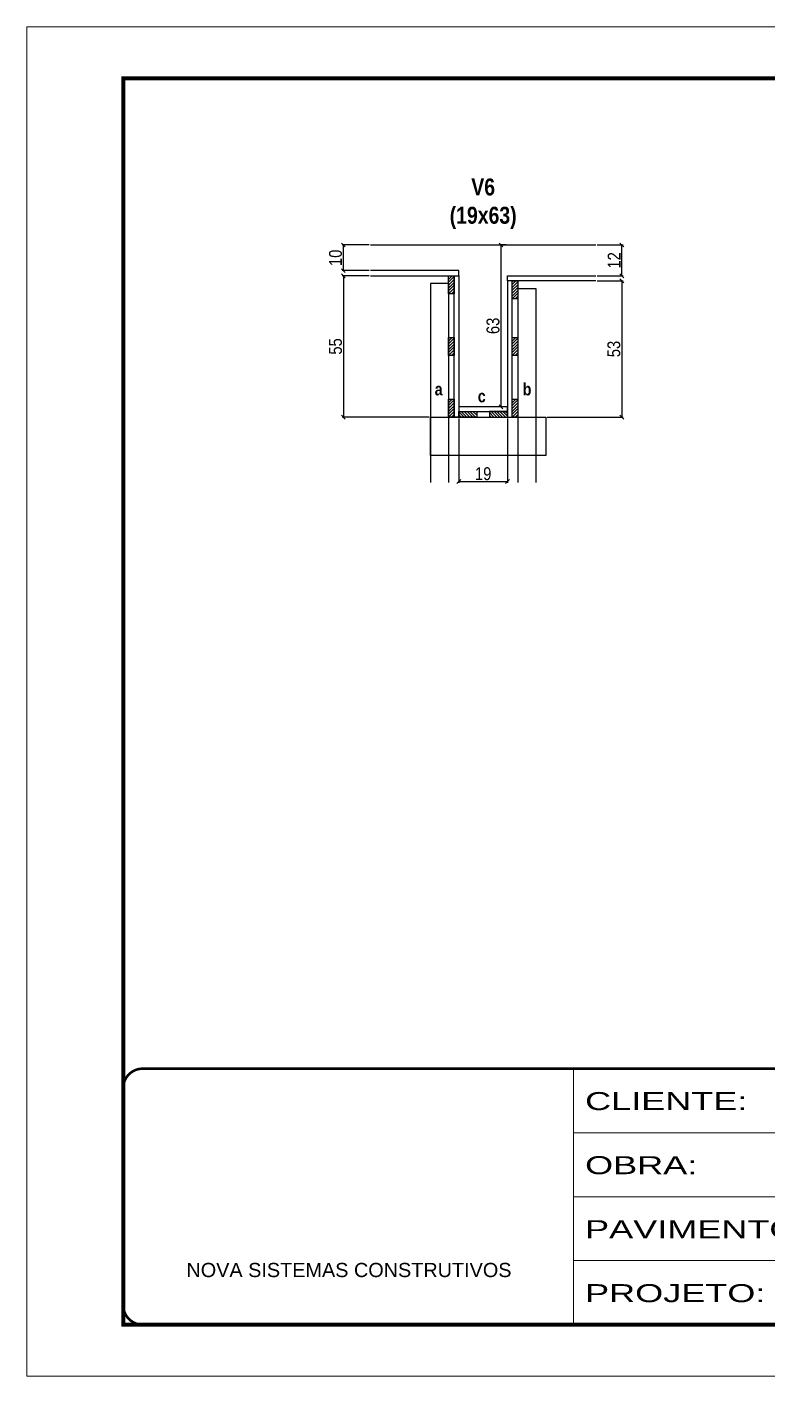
# Model space of a CAD drawing. Extents: x 3330 to 22105, y 1197 to 30204.
# Drawn here: x 16030 to 16606, y 27615 to 28665 of the extents above; entities that cross this region are included whole.
import ezdxf

# ---------------------------------------------------------------- set-up
doc = ezdxf.new("R2010")
doc.units = 0
doc.linetypes.add('CONTINUO', pattern=[0])
doc.linetypes.add('DASHED', pattern=[0.75, 0.5, -0.25])
for name, color, linetype, lineweight in [('CONCRETO', 251, 'Continuous', 25), ('Folhas', 255, 'Continuous', 9), ('SARRAFO DE PRESSAO', 251, 'DASHED', 9)]:
    doc.layers.add(name, color=color, linetype=linetype, lineweight=lineweight)
for name, color, linetype in [('COTA', 241, 'Continuous'), ('detalhes', 4, 'Continuous'), ('NOMENCLATURA', 7, 'Continuous'), ('Painéis', 200, 'Continuous'), ('SARR_2.2x7', 40, 'Continuous')]:
    doc.layers.add(name, color=color, linetype=linetype)
doc.styles.add('ARIAL', font='arial.ttf')
doc.styles.add('COTA TECNICA 2X', font='techl___.ttf', dxfattribs={"height": 10})
doc.styles.add('TECNICA', font='techb___.ttf', dxfattribs={"height": 10})
doc.styles.add('Tecnologia', font='')
doc.styles.get('Tecnologia').set_extended_font_data('Forgotten Futurist')
doc.dimstyles.new('SECAO', dxfattribs={"dimscale": 0.333333, "dimtxt": 5, "dimasz": 9, "dimexe": 3, "dimexo": 3, "dimgap": 3, "dimtad": 1, "dimdec": 1, "dimlfac": 0.5, "dimzin": 12, "dimdsep": 46, "dimtxsty": 'COTA TECNICA 2X', "dimblk1": 'OBLIQUE', "dimblk2": 'OBLIQUE', "dimsah": 1, "dimcen": 0.9, "dimclrd": 4, "dimclre": 4, "dimclrt": 240, "dimadec": 1, "dimazin": 3, "dimtfac": 1, "dimtdec": 1, "dimtmove": 0, "dimatfit": 3, "dimfxl": 1, "dimtolj": 1, "dimtzin": 12, "dimarcsym": 0})

# ---------------------------------------------------------------- blocks, each defined once
blk = doc.blocks.new('9999999999')
at = {"color": 30, "linetype": 'CONTINUO'}
for p, q in [((98564.6, 34230.2), (98564.6, 34429.4)), ((98564.6, 34379.6), (99584, 34379.6)), ((98564.6, 34329.8), (99488, 34329.8)), ((98564.6, 34280), (99488, 34280))]:
    blk.add_line(p, q, dxfattribs=at)
at = {"color": 30, "linetype": 'CONTINUO', "const_width": 2}
blk.add_lwpolyline([(99584, 34230.2), (99584, 34414.4, 0.414214), (99569, 34429.4), (98229, 34429.4, 0.414214), (98214, 34414.4), (98214, 34245.2, 0.414214), (98229, 34230.2), (99584, 34230.2)], format="xyb", dxfattribs=at)
at = {"layer": 'Folhas'}
blk.add_lwpolyline([(98139, 34190.2), (99624, 34190.2), (99624, 35240.2), (98139, 35240.2)], close=True, dxfattribs=at)
at = {"layer": 'Folhas', "color": 30, "const_width": 3}
blk.add_lwpolyline([(98214, 34230.2), (99584, 34230.2), (99584, 35200.2), (98214, 35200.2)], close=True, dxfattribs=at)
at = {"color": 7, "linetype": 'Continuous', "ltscale": 5, "style": 'ARIAL'}
blk.add_text('NOVA SISTEMAS CONSTRUTIVOS', height=11.059, dxfattribs=at).set_placement((98263.2, 34267.2))
at = {"layer": 'Folhas', "color": 7, "style": 'Tecnologia', "width": 1.5}
for s, p in [('CLIENTE:', (98573.7, 34397.2)), ('OBRA:', (98573.7, 34347.3)), ('PAVIMENTO:', (98573.7, 34297.5)), ('PROJETO:', (98573.7, 34247.7))]:
    blk.add_text(s, height=14, dxfattribs=at).set_placement(p)
blk = doc.blocks.new('_Oblique')
at = {"color": 0, "linetype": 'ByBlock', "lineweight": -2}
blk.add_line((-0.5, -0.5), (0.5, 0.5), dxfattribs=at)
blk = doc.blocks.new('*D2991')
at = {"layer": 'COTA', "color": 4, "lineweight": -2, "transparency": 16777216}
for p, q in [((16473.6, 28466.9), (16493.9, 28466.9)), ((16492.9, 28466.9), (16492.9, 28360.9)), ((16434.7, 28360.9), (16493.9, 28360.9))]:
    blk.add_line(p, q, dxfattribs=at)
at = {"layer": 'Defpoints', "color": 0, "transparency": 16777216}
for p in [(16472.6, 28466.9), (16433.7, 28360.9, 0), (16492.9, 28360.9)]:
    blk.add_point(p, dxfattribs=at)
at = {"layer": 'COTA', "color": 4, "lineweight": -2, "transparency": 16777216, "xscale": 3, "yscale": 3, "zscale": 3}
for p, rotation in [((16492.9, 28466.9), 90), ((16492.9, 28360.9), 270)]:
    blk.add_blockref('_Oblique', p, dxfattribs=dict(at, rotation=rotation))
at = {"layer": 'COTA', "color": 240, "transparency": 16777216, "insert": (16486.7, 28413.9), "char_height": 10, "attachment_point": 5, "rotation": 90, "style": 'COTA TECNICA 2X'}
blk.add_mtext('\\A1;53', dxfattribs=at)
blk = doc.blocks.new('*D2992')
at = {"layer": 'COTA', "color": 4, "lineweight": -2, "transparency": 16777216}
for p, q in [((16473.6, 28494.9), (16493.9, 28494.9)), ((16492.9, 28470.9), (16492.9, 28494.9)), ((16473.6, 28470.9), (16493.9, 28470.9))]:
    blk.add_line(p, q, dxfattribs=at)
at = {"layer": 'Defpoints', "color": 0, "transparency": 16777216}
for p in [(16472.6, 28494.9), (16492.9, 28494.9), (16472.6, 28470.9)]:
    blk.add_point(p, dxfattribs=at)
at = {"layer": 'COTA', "color": 4, "lineweight": -2, "transparency": 16777216, "xscale": 3, "yscale": 3, "zscale": 3}
for p, rotation in [((16492.9, 28494.9), 90), ((16492.9, 28470.9), 270)]:
    blk.add_blockref('_Oblique', p, dxfattribs=dict(at, rotation=rotation))
at = {"layer": 'COTA', "color": 240, "transparency": 16777216, "insert": (16486.9, 28482.9), "char_height": 10, "attachment_point": 5, "rotation": 90, "style": 'COTA TECNICA 2X'}
blk.add_mtext('\\A1;12', dxfattribs=at)
blk = doc.blocks.new('*D2993')
at = {"layer": 'COTA', "color": 4, "lineweight": -2, "transparency": 16777216}
for p, q in [((16296.2, 28470.9), (16275, 28470.9)), ((16276, 28470.9), (16276, 28360.9)), ((16342.9, 28360.9), (16275, 28360.9))]:
    blk.add_line(p, q, dxfattribs=at)
at = {"layer": 'Defpoints', "color": 0, "transparency": 16777216}
for p in [(16297.2, 28470.9), (16276, 28360.9), (16343.9, 28360.9, 0)]:
    blk.add_point(p, dxfattribs=at)
at = {"layer": 'COTA', "color": 4, "lineweight": -2, "transparency": 16777216, "xscale": 3, "yscale": 3, "zscale": 3}
for p, rotation in [((16276, 28470.9), 90), ((16276, 28360.9), 270)]:
    blk.add_blockref('_Oblique', p, dxfattribs=dict(at, rotation=rotation))
at = {"layer": 'COTA', "color": 240, "transparency": 16777216, "insert": (16269.9, 28415.9), "char_height": 10, "attachment_point": 5, "rotation": 90, "style": 'COTA TECNICA 2X'}
blk.add_mtext('\\A1;55', dxfattribs=at)
blk = doc.blocks.new('*D2994')
at = {"layer": 'COTA', "color": 4, "lineweight": -2, "transparency": 16777216}
for p, q in [((16402.9, 28494.9), (16397.8, 28494.9)), ((16398.8, 28368.9), (16398.8, 28494.9)), ((16402.9, 28368.9), (16397.8, 28368.9))]:
    blk.add_line(p, q, dxfattribs=at)
at = {"layer": 'Defpoints', "color": 0, "transparency": 16777216}
for p in [(16398.8, 28494.9), (16403.9, 28494.9), (16403.9, 28368.9)]:
    blk.add_point(p, dxfattribs=at)
at = {"layer": 'COTA', "color": 4, "lineweight": -2, "transparency": 16777216, "xscale": 3, "yscale": 3, "zscale": 3}
for p, rotation in [((16398.8, 28494.9), 90), ((16398.8, 28368.9), 270)]:
    blk.add_blockref('_Oblique', p, dxfattribs=dict(at, rotation=rotation))
at = {"layer": 'COTA', "color": 240, "transparency": 16777216, "insert": (16392.6, 28431.9), "char_height": 10, "attachment_point": 5, "rotation": 90, "style": 'COTA TECNICA 2X'}
blk.add_mtext('\\A1;63', dxfattribs=at)
blk = doc.blocks.new('*D2995')
at = {"layer": 'COTA', "color": 4, "lineweight": -2, "transparency": 16777216}
for p, q in [((16296.2, 28494.9), (16275, 28494.9)), ((16276, 28474.9), (16276, 28494.9)), ((16296.2, 28474.9), (16275, 28474.9))]:
    blk.add_line(p, q, dxfattribs=at)
at = {"layer": 'Defpoints', "color": 0, "transparency": 16777216}
for p in [(16276, 28494.9), (16297.2, 28494.9), (16297.2, 28474.9)]:
    blk.add_point(p, dxfattribs=at)
at = {"layer": 'COTA', "color": 4, "lineweight": -2, "transparency": 16777216, "xscale": 3, "yscale": 3, "zscale": 3}
for p, rotation in [((16276, 28494.9), 90), ((16276, 28474.9), 270)]:
    blk.add_blockref('_Oblique', p, dxfattribs=dict(at, rotation=rotation))
at = {"layer": 'COTA', "color": 240, "transparency": 16777216, "insert": (16269.9, 28484.9), "char_height": 10, "attachment_point": 5, "rotation": 90, "style": 'COTA TECNICA 2X'}
blk.add_mtext('\\A1;10', dxfattribs=at)
blk = doc.blocks.new('*D2996')
at = {"layer": 'COTA', "color": 4, "lineweight": -2, "transparency": 16777216}
for p, q in [((16365.9, 28359.9), (16365.9, 28309.8)), ((16403.9, 28359.9), (16403.9, 28309.8)), ((16365.9, 28310.8), (16403.9, 28310.8))]:
    blk.add_line(p, q, dxfattribs=at)
at = {"layer": 'Defpoints', "color": 0, "transparency": 16777216}
for p in [(16365.9, 28360.9), (16403.9, 28360.9), (16403.9, 28310.8)]:
    blk.add_point(p, dxfattribs=at)
at = {"layer": 'COTA', "color": 4, "lineweight": -2, "transparency": 16777216, "xscale": 3, "yscale": 3, "zscale": 3, "rotation": 180}
blk.add_blockref('_Oblique', (16365.9, 28310.8), dxfattribs=at)
at = {"layer": 'COTA', "color": 4, "lineweight": -2, "transparency": 16777216, "xscale": 3, "yscale": 3, "zscale": 3}
blk.add_blockref('_Oblique', (16403.9, 28310.8), dxfattribs=at)
at = {"layer": 'COTA', "color": 240, "transparency": 16777216, "insert": (16384.9, 28316.8), "char_height": 10, "attachment_point": 5, "style": 'COTA TECNICA 2X'}
blk.add_mtext('\\A1;19', dxfattribs=at)

msp = doc.modelspace()

# ---------------------------------------------------------------- hatches: boundary and pattern name
at = {"layer": 'SARR_2.2x7'}
h = msp.add_hatch(dxfattribs=at)
h.set_pattern_fill('ANSI31', color=256, scale=0.5)
h.set_pattern_definition([(45, (-107114.6795, -4647.4113), (-1.122532015, 1.122532015), [])])
h.paths.add_polyline_path([(16357.89, 28470.93), (16362.29, 28470.93), (16362.29, 28456.93), (16357.89, 28456.93)])
h = msp.add_hatch(dxfattribs=at)
h.set_pattern_fill('ANSI31', color=256, scale=0.5)
h.set_pattern_definition([(45, (-107065.0795, -4651.4113), (-1.122532015, 1.122532015), [])])
h.paths.add_polyline_path([(16407.49, 28466.93), (16411.89, 28466.93), (16411.89, 28452.93), (16407.49, 28452.93)])
h = msp.add_hatch(dxfattribs=at)
h.set_pattern_fill('ANSI31', color=256, scale=0.5)
h.set_pattern_definition([(45, (-107114.6795, -4695.4113), (-1.122532015, 1.122532015), [])])
h.paths.add_polyline_path([(16357.89, 28422.93), (16362.29, 28422.93), (16362.29, 28408.93), (16357.89, 28408.93)])
h = msp.add_hatch(dxfattribs=at)
h.set_pattern_fill('ANSI31', color=256, scale=0.5)
h.set_pattern_definition([(45, (-107065.0795, -4695.4113), (-1.122532015, 1.122532015), [])])
h.paths.add_polyline_path([(16407.49, 28422.93), (16411.89, 28422.93), (16411.89, 28408.93), (16407.49, 28408.93)])
h = msp.add_hatch(dxfattribs=at)
h.set_pattern_fill('ANSI31', color=256, scale=0.5)
h.set_pattern_definition([(45, (-107114.6795, -4743.4113), (-1.122532015, 1.122532015), [])])
h.paths.add_polyline_path([(16357.89, 28374.93), (16362.29, 28374.93), (16362.29, 28360.93), (16357.89, 28360.93)])
h = msp.add_hatch(dxfattribs=at)
h.set_pattern_fill('ANSI31', color=256, scale=0.5)
h.set_pattern_definition([(45, (-107065.0795, -4743.4113), (-1.122532015, 1.122532015), [])])
h.paths.add_polyline_path([(16407.49, 28374.93), (16411.89, 28374.93), (16411.89, 28360.93), (16407.49, 28360.93)])
h = msp.add_hatch(dxfattribs=at)
h.set_pattern_fill('ANSI31', color=256, scale=0.5, angle=90)
h.set_pattern_definition([(135, (49601.4288, -95151.2424), (-1.122532015, -1.122532015), [])])
h.paths.add_polyline_path([(16379.89, 28360.93), (16379.89, 28365.33), (16365.89, 28365.33), (16365.89, 28360.93)])
h = msp.add_hatch(dxfattribs=at)
h.set_pattern_fill('ANSI31', color=256, scale=0.5, angle=90)
h.set_pattern_definition([(135, (49539.4288, -95151.2424), (-1.122532015, -1.122532015), [])])
h.paths.add_polyline_path([(16389.89, 28360.93), (16389.89, 28365.33), (16403.89, 28365.33), (16403.89, 28360.93)])

# ---------------------------------------------------------------- linework, layer by layer
for p, q in [((16357.89, 28464.93), (16343.89, 28464.93)), ((16343.89, 28464.93), (16343.89, 28309.9)), ((16357.89, 28464.93), (16357.89, 28309.9)), ((16411.89, 28460.93), (16425.89, 28460.93)), ((16411.89, 28460.93), (16411.89, 28309.9)), ((16425.89, 28460.93), (16425.89, 28309.9))]:
    msp.add_line(p, q)
at = {"linetype": 'Continuous'}
msp.add_lwpolyline([(16433.74, 28330.93), (16343.89, 28330.93), (16343.89, 28360.93), (16433.74, 28360.93)], close=True, dxfattribs=at)
at = {"layer": 'CONCRETO', "linetype": 'Continuous'}
msp.add_line((16297.19, 28494.93), (16472.59, 28494.93), dxfattribs=at)
at = {"layer": 'Painéis', "linetype": 'Continuous', "elevation": 0}
for points in [[(16297.19, 28470.93), (16365.89, 28470.93), (16365.89, 28474.93), (16297.19, 28474.93)], [(16472.59, 28466.93), (16403.89, 28466.93), (16403.89, 28470.93), (16472.59, 28470.93)]]:
    msp.add_lwpolyline(points, dxfattribs=at)
at = {"layer": 'Painéis', "linetype": 'Continuous'}
for points in [[(16362.29, 28360.93), (16362.29, 28470.93), (16365.89, 28470.93), (16365.89, 28360.93)], [(16407.49, 28360.93), (16407.49, 28466.93), (16403.89, 28466.93), (16403.89, 28360.93)], [(16403.89, 28368.93), (16365.89, 28368.93), (16365.89, 28365.33), (16403.89, 28365.33)]]:
    msp.add_lwpolyline(points, close=True, dxfattribs=at)
at = {"layer": 'SARR_2.2x7'}
for points in [[(16357.89, 28456.93), (16357.89, 28470.93), (16362.29, 28470.93), (16362.29, 28456.93)], [(16407.49, 28452.93), (16407.49, 28466.93), (16411.89, 28466.93), (16411.89, 28452.93)], [(16357.89, 28408.93), (16357.89, 28422.93), (16362.29, 28422.93), (16362.29, 28408.93)], [(16407.49, 28408.93), (16407.49, 28422.93), (16411.89, 28422.93), (16411.89, 28408.93)], [(16357.89, 28360.93), (16357.89, 28374.93), (16362.29, 28374.93), (16362.29, 28360.93)], [(16407.49, 28360.93), (16407.49, 28374.93), (16411.89, 28374.93), (16411.89, 28360.93)], [(16365.89, 28365.33), (16379.89, 28365.33), (16379.89, 28360.93), (16365.89, 28360.93)], [(16403.89, 28365.33), (16389.89, 28365.33), (16389.89, 28360.93), (16403.89, 28360.93)]]:
    msp.add_lwpolyline(points, close=True, dxfattribs=at)

# ---------------------------------------------------------------- block references
at = {"layer": 'SARRAFO DE PRESSAO', "color": 6, "linetype": 'ByBlock'}
msp.add_blockref('9999999999', (-82109.42, -6575.66), dxfattribs=at)

# ---------------------------------------------------------------- texts
at = {"layer": 'detalhes', "style": 'TECNICA'}
for s, p in [('a', (16347.16, 28377.82)), ('b', (16415.77, 28377.81)), ('c', (16380.71, 28372.4))]:
    msp.add_text(s, height=9.6, dxfattribs=at).set_placement(p)
at = {"layer": 'NOMENCLATURA', "insert": (16384.89, 28546.62), "char_height": 13.2, "attachment_point": 2, "style": 'TECNICA'}
msp.add_mtext_dynamic_manual_height_columns('V6\\P(19x63)', width=300.2766, gutter_width=1, heights=[0], dxfattribs=at)

# ---------------------------------------------------------------- dimensions: what is measured, and where the dimension line sits
at = {"layer": 'COTA'}
for base, p1, p2, picture, middle in [((16275.97, 28494.93), (16297.19, 28474.93), (16297.19, 28494.93), '*D2995', (16269.87, 28484.93)), ((16398.82, 28494.93), (16403.89, 28368.93), (16403.89, 28494.93), '*D2994', (16392.6, 28431.93)), ((16492.94, 28494.93), (16472.59, 28470.93), (16472.59, 28494.93), '*D2992', (16486.88, 28482.93)), ((16275.97, 28360.93, 0), (16297.19, 28470.93), (16343.89, 28360.93), '*D2993', (16269.86, 28415.93, 0)), ((16492.94, 28360.93, 0), (16472.59, 28466.93), (16433.74, 28360.93), '*D2991', (16486.72, 28413.93, 0))]:
    dim = msp.add_linear_dim(base=base, p1=p1, p2=p2, angle=90, dimstyle='SECAO', dxfattribs=at)
    dim.commit()
    dim.dimension.update_dxf_attribs({"geometry": picture, "text_midpoint": middle})
dim = msp.add_linear_dim(base=(16403.89, 28310.76), p1=(16365.89, 28360.93), p2=(16403.89, 28360.93), dimstyle='SECAO', dxfattribs=at)
dim.commit()
dim.dimension.update_dxf_attribs({"geometry": '*D2996', "text_midpoint": (16384.89, 28316.85)})

doc.saveas('drawing.dxf')
